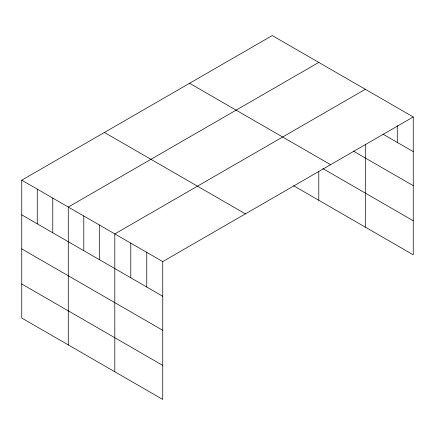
<?xml version="1.0" encoding="UTF-8"?>
<svg xmlns="http://www.w3.org/2000/svg" width="435" height="435" viewBox="0 0 435 435"><rect width="100%" height="100%" fill="white"/><g stroke="black" fill="none" stroke-linecap="round" stroke-linejoin="round"><path stroke-width="0.65" d="M413.25 116.961L162.744 261.587L162.744 399.444L21.75 318.039L21.75 180.182L272.256 35.556L413.25 116.961L413.25 254.818L293.511 185.685M318.784 62.422L68.279 207.049L68.279 344.901M365.313 89.284L114.807 233.91L114.807 371.767M383.001 134.17L413.25 151.63M353.247 151.043L413.25 185.68M189.589 83.286L330.584 164.686M322.803 168.546L413.25 220.762M104.416 132.457L245.411 213.862M21.75 180.182L162.744 261.587M21.75 214.857L162.744 296.257M21.75 248.907L162.744 330.312M21.75 283.99L162.744 365.395M397.269 125.737L397.269 142.408M365.313 144.251L365.313 227.141M318.784 171.461L318.784 200.274M146.764 252.36L146.764 287.035M130.788 243.138L130.788 277.807M99.3 224.955L99.3 259.63M83.786 216.005L83.786 250.674M52.771 198.094L52.771 232.763M37.258 189.138L37.258 223.813"/></g></svg>
